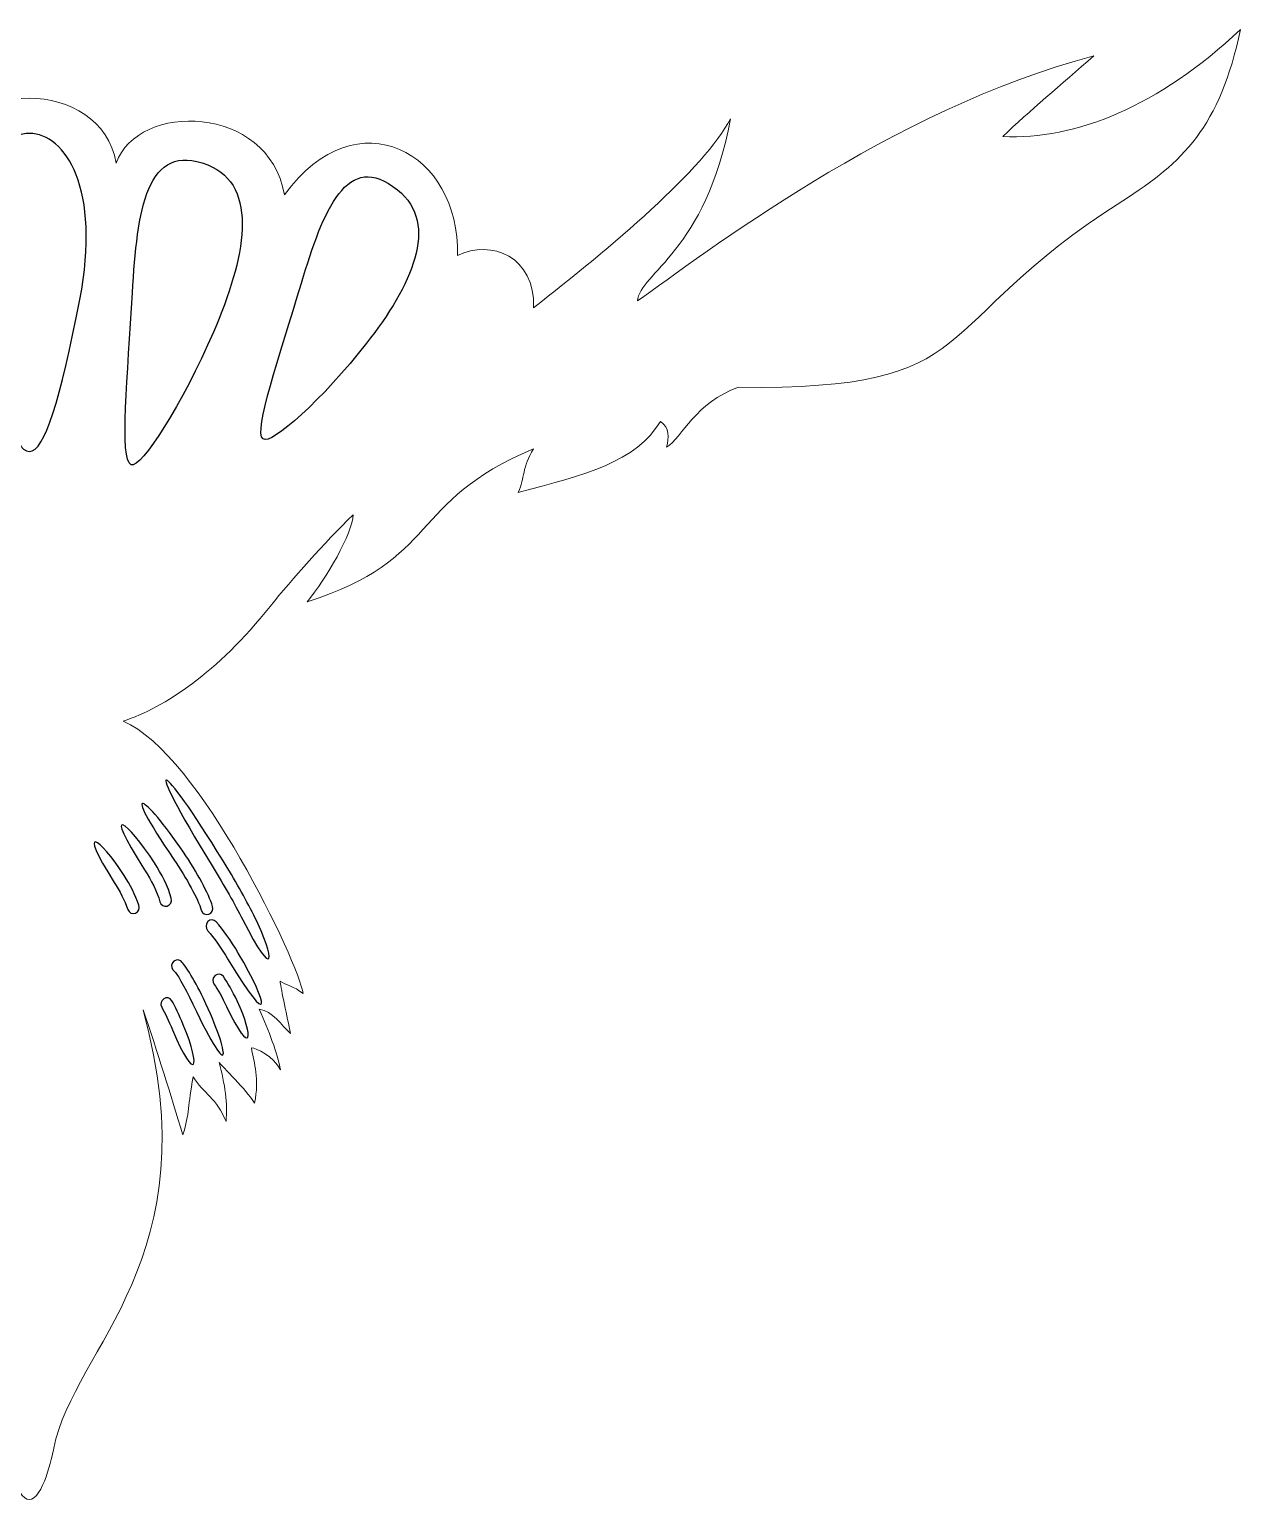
# Model space of a CAD drawing. Header units: centimetres. Extents: x -27.2 to 31.2, y -37.1 to 12.1.
# Drawn here: x -2.895 to 0.711, y -33.962 to -29.583 of the extents above; entities that cross this region are included whole.
import ezdxf

# ---------------------------------------------------------------- set-up
doc = ezdxf.new("R2010")
doc.units = ezdxf.units.CM
doc.header["$MEASUREMENT"] = 0
doc.layers.add('engrav 11', color=7, linetype='Continuous')
doc.layers.add('layer 11', color=7, linetype='Continuous')

msp = doc.modelspace()

# ---------------------------------------------------------------- linework, layer by layer
at = {"layer": 'engrav 11'}
for points, knots in [([(-3.04506, -30.38795), (-3.1094, -30.05815), (-3.00216, -29.89339), (-2.89501, -29.89326), (-2.89501, -29.89326), (-2.78786, -29.89339), (-2.68062, -30.05815), (-2.74496, -30.38795), (-2.74496, -30.38795), (-2.8037, -30.68864), (-2.84929, -30.8405), (-2.89501, -30.84043), (-2.89501, -30.84043), (-2.94073, -30.8405), (-2.98632, -30.68864), (-3.04506, -30.38795)], [0, 0, 0, 0, 0.2, 0.2, 0.2, 0.2, 0.4, 0.4, 0.4, 0.4, 0.6, 0.6, 0.6, 0.6, 1, 1, 1, 1]), ([(-2.36356, -29.98722), (-2.54645, -29.91412), (-2.57437, -30.12311), (-2.58817, -30.36749), (-2.58817, -30.36749), (-2.602, -30.61251), (-2.62768, -30.86546), (-2.59234, -30.87984), (-2.59234, -30.87984), (-2.56248, -30.89209), (-2.43859, -30.69638), (-2.34712, -30.48483), (-2.34712, -30.48483), (-2.25282, -30.26652), (-2.20851, -30.04924), (-2.36356, -29.98722)], [0, 0, 0, 0, 0.2, 0.2, 0.2, 0.2, 0.4, 0.4, 0.4, 0.4, 0.6, 0.6, 0.6, 0.6, 1, 1, 1, 1]), ([(-1.79883, -30.06142), (-1.94904, -29.93993), (-2.01972, -30.12124), (-2.08499, -30.33906), (-2.08499, -30.33906), (-2.15043, -30.55742), (-2.22842, -30.77943), (-2.19944, -30.80321), (-2.19944, -30.80321), (-2.175, -30.82324), (-2.02007, -30.6829), (-1.89136, -30.51827), (-1.89136, -30.51827), (-1.75854, -30.34845), (-1.67141, -30.16443), (-1.79883, -30.06142)], [0, 0, 0, 0, 0.2, 0.2, 0.2, 0.2, 0.4, 0.4, 0.4, 0.4, 0.6, 0.6, 0.6, 0.6, 1, 1, 1, 1]), ([(-2.31839, -32.05894), (-2.28449, -32.1141), (-2.2521, -32.17169), (-2.22734, -32.22102), (-2.22734, -32.22102), (-2.15915, -32.35691), (-2.16443, -32.42348), (-2.26009, -32.23471), (-2.26009, -32.23471), (-2.28393, -32.18772), (-2.31511, -32.1325), (-2.34785, -32.07925), (-2.34785, -32.07925), (-2.57115, -31.71598), (-2.50503, -31.75533), (-2.31839, -32.05894)], [0, 0, 0, 0, 0.2, 0.2, 0.2, 0.2, 0.4, 0.4, 0.4, 0.4, 0.6, 0.6, 0.6, 0.6, 1, 1, 1, 1]), ([(-2.43653, -32.03335), (-2.39585, -32.09315), (-2.3609, -32.15805), (-2.3498, -32.19509), (-2.3498, -32.19509), (-2.34688, -32.20489), (-2.35199, -32.21537), (-2.36122, -32.21847), (-2.36122, -32.21847), (-2.37045, -32.22158), (-2.38032, -32.21615), (-2.38324, -32.20635), (-2.38324, -32.20635), (-2.39328, -32.17283), (-2.42626, -32.11211), (-2.46504, -32.05512), (-2.46504, -32.05512), (-2.6318, -31.80995), (-2.55203, -31.86362), (-2.43653, -32.03335)], [0, 0, 0, 0, 0.1666667, 0.1666667, 0.1666667, 0.1666667, 0.3333333, 0.3333333, 0.3333333, 0.3333333, 0.5, 0.5, 0.5, 0.5, 0.6666667, 0.6666667, 0.6666667, 0.6666667, 1, 1, 1, 1]), ([(-2.52302, -32.06502), (-2.50144, -32.09863), (-2.48192, -32.1363), (-2.47267, -32.17087), (-2.47267, -32.17087), (-2.47002, -32.18078), (-2.47545, -32.19114), (-2.48479, -32.19395), (-2.48479, -32.19395), (-2.49412, -32.19675), (-2.50388, -32.19099), (-2.50653, -32.18108), (-2.50653, -32.18108), (-2.51465, -32.15072), (-2.53235, -32.11675), (-2.55205, -32.08608), (-2.55205, -32.08608), (-2.68401, -31.88055), (-2.60141, -31.94295), (-2.52302, -32.06502)], [0, 0, 0, 0, 0.1666667, 0.1666667, 0.1666667, 0.1666667, 0.3333333, 0.3333333, 0.3333333, 0.3333333, 0.5, 0.5, 0.5, 0.5, 0.6666667, 0.6666667, 0.6666667, 0.6666667, 1, 1, 1, 1]), ([(-2.61329, -32.10269), (-2.59592, -32.13002), (-2.57922, -32.16103), (-2.5688, -32.19155), (-2.5688, -32.19155), (-2.56551, -32.20124), (-2.57021, -32.21196), (-2.57934, -32.21546), (-2.57934, -32.21546), (-2.58847, -32.21896), (-2.59856, -32.21396), (-2.60186, -32.20427), (-2.60186, -32.20427), (-2.6111, -32.17715), (-2.62641, -32.14885), (-2.64246, -32.1236), (-2.64246, -32.1236), (-2.75705, -31.94358), (-2.68573, -31.98881), (-2.61329, -32.10269)], [0, 0, 0, 0, 0.1666667, 0.1666667, 0.1666667, 0.1666667, 0.3333333, 0.3333333, 0.3333333, 0.3333333, 0.5, 0.5, 0.5, 0.5, 0.6666667, 0.6666667, 0.6666667, 0.6666667, 1, 1, 1, 1]), ([(-2.30292, -32.35399), (-2.32449, -32.31809), (-2.34552, -32.28839), (-2.36448, -32.26692), (-2.36448, -32.26692), (-2.37112, -32.25942), (-2.37078, -32.24758), (-2.36372, -32.24052), (-2.36372, -32.24052), (-2.35666, -32.23347), (-2.3455, -32.23383), (-2.33886, -32.24133), (-2.33886, -32.24133), (-2.3186, -32.26426), (-2.29621, -32.29587), (-2.27332, -32.33398), (-2.27332, -32.33398), (-2.17976, -32.4899), (-2.17259, -32.57134), (-2.30292, -32.35399)], [0, 0, 0, 0, 0.1666667, 0.1666667, 0.1666667, 0.1666667, 0.3333333, 0.3333333, 0.3333333, 0.3333333, 0.5, 0.5, 0.5, 0.5, 0.6666667, 0.6666667, 0.6666667, 0.6666667, 1, 1, 1, 1]), ([(-2.40843, -32.4861), (-2.43518, -32.42982), (-2.45792, -32.39228), (-2.46322, -32.38891), (-2.46322, -32.38891), (-2.47154, -32.38364), (-2.47423, -32.37217), (-2.46927, -32.36334), (-2.46927, -32.36334), (-2.4643, -32.35451), (-2.4535, -32.35165), (-2.44518, -32.35693), (-2.44518, -32.35693), (-2.43609, -32.36271), (-2.40665, -32.40698), (-2.37704, -32.46931), (-2.37704, -32.46931), (-2.29589, -32.64012), (-2.29003, -32.73554), (-2.40843, -32.4861)], [0, 0, 0, 0, 0.1666667, 0.1666667, 0.1666667, 0.1666667, 0.3333333, 0.3333333, 0.3333333, 0.3333333, 0.5, 0.5, 0.5, 0.5, 0.6666667, 0.6666667, 0.6666667, 0.6666667, 1, 1, 1, 1]), ([(-2.34506, -32.4273), (-2.35109, -32.41923), (-2.34984, -32.40747), (-2.34224, -32.40107), (-2.34224, -32.40107), (-2.33465, -32.39467), (-2.32357, -32.396), (-2.31754, -32.40406), (-2.31754, -32.40406), (-2.30535, -32.42039), (-2.29031, -32.44761), (-2.27671, -32.47625), (-2.27671, -32.47625), (-2.22486, -32.58543), (-2.2333, -32.65071), (-2.3081, -32.49304), (-2.3081, -32.49304), (-2.32073, -32.46644), (-2.33439, -32.44159), (-2.34506, -32.4273)], [0, 0, 0, 0, 0.1666667, 0.1666667, 0.1666667, 0.1666667, 0.3333333, 0.3333333, 0.3333333, 0.3333333, 0.5, 0.5, 0.5, 0.5, 0.6666667, 0.6666667, 0.6666667, 0.6666667, 1, 1, 1, 1]), ([(-2.50092, -32.49568), (-2.50598, -32.48689), (-2.50336, -32.47539), (-2.49508, -32.47002), (-2.49508, -32.47002), (-2.4868, -32.46465), (-2.47596, -32.46744), (-2.4709, -32.47623), (-2.4709, -32.47623), (-2.46166, -32.49222), (-2.44916, -32.5191), (-2.43701, -32.54789), (-2.43701, -32.54789), (-2.3815, -32.67929), (-2.40114, -32.72375), (-2.46907, -32.56308), (-2.46907, -32.56308), (-2.48056, -32.5359), (-2.49229, -32.51061), (-2.50092, -32.49568)], [0, 0, 0, 0, 0.1666667, 0.1666667, 0.1666667, 0.1666667, 0.3333333, 0.3333333, 0.3333333, 0.3333333, 0.5, 0.5, 0.5, 0.5, 0.6666667, 0.6666667, 0.6666667, 0.6666667, 1, 1, 1, 1])]:
    msp.add_open_spline(points, degree=3, knots=knots, dxfattribs=at)
at = {"layer": 'layer 11', "color": 1, "lineweight": 9}
msp.add_open_spline([(-3.15332, -29.98177), (-3.21796, -29.79929), (-3.60547, -29.80387), (-3.65441, -30.0758), (-3.65441, -30.0758), (-3.87095, -29.7797), (-4.17857, -29.95151), (-4.16946, -30.25655), (-4.16946, -30.25655), (-4.26908, -30.20766), (-4.4027, -30.26059), (-4.39558, -30.41229), (-4.39558, -30.41229), (-4.6242, -30.23487), (-4.90703, -29.99659), (-4.98212, -29.84932), (-4.98212, -29.84932), (-4.90966, -30.24591), (-4.7107, -30.30924), (-4.70561, -30.39216), (-4.70561, -30.39216), (-4.89371, -30.25865), (-5.4621, -29.82039), (-6.06439, -29.66201), (-6.06439, -29.66201), (-5.96603, -29.74867), (-5.87196, -29.82635), (-5.79292, -29.9028), (-5.79292, -29.9028), (-6.00856, -29.91257), (-6.25769, -29.81367), (-6.50093, -29.58347), (-6.50093, -29.58347), (-6.43899, -29.87461), (-6.32858, -29.98019), (-6.15065, -30.09355), (-6.15065, -30.09355), (-5.55185, -30.47503), (-5.75417, -30.6569), (-5.00622, -30.64934), (-5.00622, -30.64934), (-4.87826, -30.6933), (-4.8383, -30.79876), (-4.79194, -30.82764), (-4.79194, -30.82764), (-4.79859, -30.79705), (-4.80245, -30.77206), (-4.77363, -30.75072), (-4.77363, -30.75072), (-4.70217, -30.87148), (-4.54659, -30.91134), (-4.35048, -30.96224), (-4.35048, -30.96224), (-4.37049, -30.91757), (-4.36126, -30.88886), (-4.3957, -30.83235), (-4.3957, -30.83235), (-4.01971, -30.99073), (-4.11884, -31.16283), (-3.72213, -31.28769), (-3.72213, -31.28769), (-3.77803, -31.22052), (-3.85712, -31.08371), (-3.85867, -31.0292), (-3.85867, -31.0292), (-3.77188, -31.11416), (-3.67793, -31.2187), (-3.61185, -31.3017), (-3.61185, -31.3017), (-3.45377, -31.50027), (-3.29864, -31.60122), (-3.1746, -31.64372), (-3.1746, -31.64372), (-3.40178, -31.73927), (-3.69793, -32.3688), (-3.70989, -32.45455), (-3.70989, -32.45455), (-3.68154, -32.43229), (-3.66017, -32.42978), (-3.64115, -32.41742), (-3.64115, -32.41742), (-3.6449, -32.44334), (-3.6619, -32.52516), (-3.67259, -32.57333), (-3.67259, -32.57333), (-3.64421, -32.5492), (-3.61967, -32.50567), (-3.57938, -32.50155), (-3.57938, -32.50155), (-3.60794, -32.56635), (-3.63332, -32.6312), (-3.64233, -32.68223), (-3.64233, -32.68223), (-3.62117, -32.64087), (-3.57022, -32.61616), (-3.55605, -32.61667), (-3.55605, -32.61667), (-3.56416, -32.66395), (-3.58033, -32.70671), (-3.56537, -32.78127), (-3.56537, -32.78127), (-3.55318, -32.75662), (-3.47987, -32.68159), (-3.45997, -32.6601), (-3.45997, -32.6601), (-3.4767, -32.72235), (-3.48629, -32.78458), (-3.48032, -32.83566), (-3.48032, -32.83566), (-3.45466, -32.76747), (-3.41263, -32.75125), (-3.38217, -32.70243), (-3.38217, -32.70243), (-3.36617, -32.78866), (-3.37218, -32.81069), (-3.35211, -32.87528), (-3.35211, -32.87528), (-3.31475, -32.75649), (-3.27694, -32.62845), (-3.23379, -32.50309), (-3.23379, -32.50309), (-3.43664, -33.24691), (-3.02874, -33.50557), (-2.96738, -33.80895), (-2.96738, -33.80895), (-2.96298, -33.83076), (-2.93491, -33.96164), (-2.89501, -33.96152), (-2.89501, -33.96152), (-2.85511, -33.96164), (-2.82704, -33.83076), (-2.82264, -33.80895), (-2.82264, -33.80895), (-2.76128, -33.50557), (-2.35338, -33.24691), (-2.55623, -32.50309), (-2.55623, -32.50309), (-2.51308, -32.62845), (-2.47527, -32.75649), (-2.43791, -32.87528), (-2.43791, -32.87528), (-2.41784, -32.81069), (-2.42385, -32.78866), (-2.40785, -32.70243), (-2.40785, -32.70243), (-2.37739, -32.75125), (-2.33536, -32.76747), (-2.3097, -32.83566), (-2.3097, -32.83566), (-2.30373, -32.78458), (-2.31332, -32.72235), (-2.33005, -32.6601), (-2.33005, -32.6601), (-2.31015, -32.68159), (-2.23684, -32.75662), (-2.22465, -32.78127), (-2.22465, -32.78127), (-2.20969, -32.70671), (-2.22586, -32.66395), (-2.23397, -32.61667), (-2.23397, -32.61667), (-2.2198, -32.61616), (-2.16885, -32.64087), (-2.14769, -32.68223), (-2.14769, -32.68223), (-2.1567, -32.6312), (-2.18208, -32.56635), (-2.21064, -32.50155), (-2.21064, -32.50155), (-2.17035, -32.50567), (-2.14581, -32.5492), (-2.11743, -32.57333), (-2.11743, -32.57333), (-2.12812, -32.52516), (-2.14512, -32.44334), (-2.14887, -32.41742), (-2.14887, -32.41742), (-2.12985, -32.42978), (-2.10848, -32.43229), (-2.08013, -32.45455), (-2.08013, -32.45455), (-2.09209, -32.3688), (-2.38824, -31.73927), (-2.61542, -31.64372), (-2.61542, -31.64372), (-2.49138, -31.60122), (-2.33625, -31.50027), (-2.17817, -31.3017), (-2.17817, -31.3017), (-2.11209, -31.2187), (-2.01814, -31.11416), (-1.93135, -31.0292), (-1.93135, -31.0292), (-1.9329, -31.08371), (-2.01199, -31.22052), (-2.06789, -31.28769), (-2.06789, -31.28769), (-1.67118, -31.16283), (-1.77031, -30.99073), (-1.39432, -30.83235), (-1.39432, -30.83235), (-1.42876, -30.88886), (-1.41953, -30.91757), (-1.43954, -30.96224), (-1.43954, -30.96224), (-1.24343, -30.91134), (-1.08785, -30.87148), (-1.01639, -30.75072), (-1.01639, -30.75072), (-0.98757, -30.77206), (-0.99143, -30.79705), (-0.99808, -30.82764), (-0.99808, -30.82764), (-0.95172, -30.79876), (-0.91176, -30.6933), (-0.7838, -30.64934), (-0.7838, -30.64934), (-0.03585, -30.6569), (-0.23817, -30.47503), (0.36063, -30.09355), (0.36063, -30.09355), (0.53856, -29.98019), (0.64897, -29.87461), (0.71091, -29.58347), (0.71091, -29.58347), (0.46767, -29.81367), (0.21854, -29.91257), (0.0029, -29.9028), (0.0029, -29.9028), (0.08194, -29.82635), (0.17601, -29.74867), (0.27437, -29.66201), (0.27437, -29.66201), (-0.32792, -29.82039), (-0.89631, -30.25865), (-1.08441, -30.39216), (-1.08441, -30.39216), (-1.07932, -30.30924), (-0.88036, -30.24591), (-0.8079, -29.84932), (-0.8079, -29.84932), (-0.88299, -29.99659), (-1.16582, -30.23487), (-1.39444, -30.41229), (-1.39444, -30.41229), (-1.38732, -30.26059), (-1.52094, -30.20766), (-1.62056, -30.25655), (-1.62056, -30.25655), (-1.61145, -29.95151), (-1.91907, -29.7797), (-2.13561, -30.0758), (-2.13561, -30.0758), (-2.18455, -29.80387), (-2.57206, -29.79929), (-2.6367, -29.98177), (-2.6367, -29.98177), (-2.68044, -29.72434), (-3.10958, -29.72434), (-3.15332, -29.98177)], degree=3, knots=[0, 0, 0, 0, 0.0151515, 0.0151515, 0.0151515, 0.0151515, 0.030303, 0.030303, 0.030303, 0.030303, 0.0454545, 0.0454545, 0.0454545, 0.0454545, 0.0606061, 0.0606061, 0.0606061, 0.0606061, 0.0757576, 0.0757576, 0.0757576, 0.0757576, 0.0909091, 0.0909091, 0.0909091, 0.0909091, 0.1060606, 0.1060606, 0.1060606, 0.1060606, 0.1212121, 0.1212121, 0.1212121, 0.1212121, 0.1363636, 0.1363636, 0.1363636, 0.1363636, 0.1515152, 0.1515152, 0.1515152, 0.1515152, 0.1666667, 0.1666667, 0.1666667, 0.1666667, 0.1818182, 0.1818182, 0.1818182, 0.1818182, 0.1969697, 0.1969697, 0.1969697, 0.1969697, 0.2121212, 0.2121212, 0.2121212, 0.2121212, 0.2272727, 0.2272727, 0.2272727, 0.2272727, 0.2424242, 0.2424242, 0.2424242, 0.2424242, 0.2575758, 0.2575758, 0.2575758, 0.2575758, 0.2727273, 0.2727273, 0.2727273, 0.2727273, 0.2878788, 0.2878788, 0.2878788, 0.2878788, 0.3030303, 0.3030303, 0.3030303, 0.3030303, 0.3181818, 0.3181818, 0.3181818, 0.3181818, 0.3333333, 0.3333333, 0.3333333, 0.3333333, 0.3484848, 0.3484848, 0.3484848, 0.3484848, 0.3636364, 0.3636364, 0.3636364, 0.3636364, 0.3787879, 0.3787879, 0.3787879, 0.3787879, 0.3939394, 0.3939394, 0.3939394, 0.3939394, 0.4090909, 0.4090909, 0.4090909, 0.4090909, 0.4242424, 0.4242424, 0.4242424, 0.4242424, 0.4393939, 0.4393939, 0.4393939, 0.4393939, 0.4545455, 0.4545455, 0.4545455, 0.4545455, 0.469697, 0.469697, 0.469697, 0.469697, 0.4848485, 0.4848485, 0.4848485, 0.4848485, 0.5, 0.5, 0.5, 0.5, 0.5151515, 0.5151515, 0.5151515, 0.5151515, 0.530303, 0.530303, 0.530303, 0.530303, 0.5454545, 0.5454545, 0.5454545, 0.5454545, 0.5606061, 0.5606061, 0.5606061, 0.5606061, 0.5757576, 0.5757576, 0.5757576, 0.5757576, 0.5909091, 0.5909091, 0.5909091, 0.5909091, 0.6060606, 0.6060606, 0.6060606, 0.6060606, 0.6212121, 0.6212121, 0.6212121, 0.6212121, 0.6363636, 0.6363636, 0.6363636, 0.6363636, 0.6515152, 0.6515152, 0.6515152, 0.6515152, 0.6666667, 0.6666667, 0.6666667, 0.6666667, 0.6818182, 0.6818182, 0.6818182, 0.6818182, 0.6969697, 0.6969697, 0.6969697, 0.6969697, 0.7121212, 0.7121212, 0.7121212, 0.7121212, 0.7272727, 0.7272727, 0.7272727, 0.7272727, 0.7424242, 0.7424242, 0.7424242, 0.7424242, 0.7575758, 0.7575758, 0.7575758, 0.7575758, 0.7727273, 0.7727273, 0.7727273, 0.7727273, 0.7878788, 0.7878788, 0.7878788, 0.7878788, 0.8030303, 0.8030303, 0.8030303, 0.8030303, 0.8181818, 0.8181818, 0.8181818, 0.8181818, 0.8333333, 0.8333333, 0.8333333, 0.8333333, 0.8484848, 0.8484848, 0.8484848, 0.8484848, 0.8636364, 0.8636364, 0.8636364, 0.8636364, 0.8787879, 0.8787879, 0.8787879, 0.8787879, 0.8939394, 0.8939394, 0.8939394, 0.8939394, 0.9090909, 0.9090909, 0.9090909, 0.9090909, 0.9242424, 0.9242424, 0.9242424, 0.9242424, 0.9393939, 0.9393939, 0.9393939, 0.9393939, 0.9545455, 0.9545455, 0.9545455, 0.9545455, 0.969697, 0.969697, 0.969697, 0.969697, 1, 1, 1, 1], dxfattribs=at)

doc.saveas('drawing.dxf')
